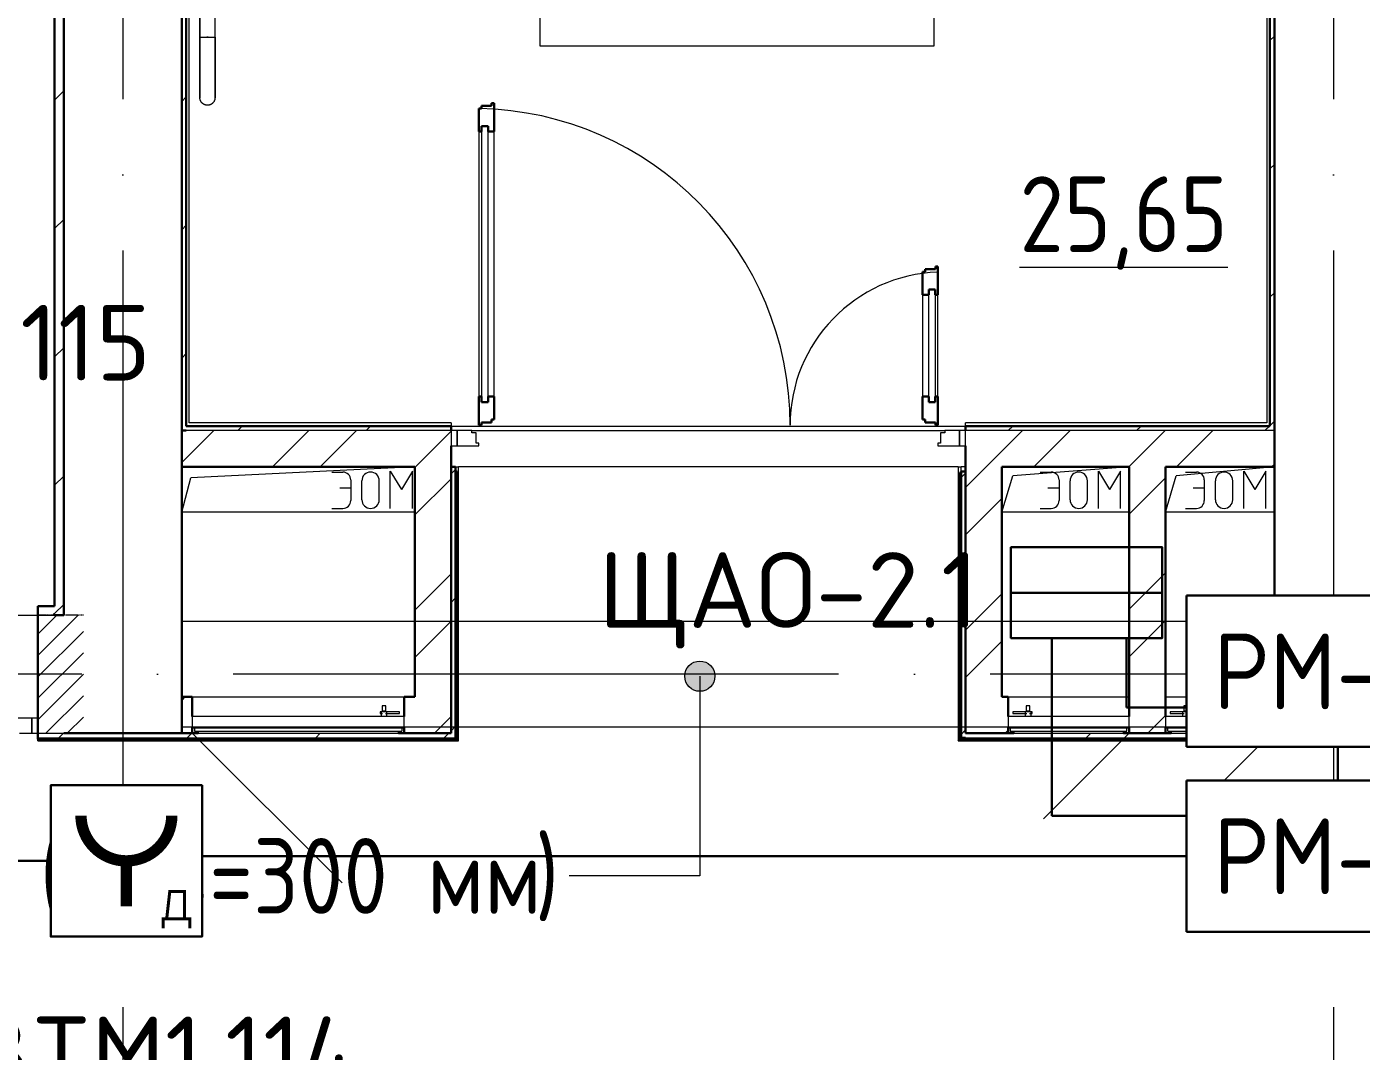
# Model space of a CAD drawing. Header units: millimetres. Extents: x -1073752 to 1436911, y -1379358 to 94781.
# Drawn here: x -1038420 to -1034011, y -1019002 to -1015616 of the extents above; entities that cross this region are included whole.
import ezdxf
from ezdxf.enums import TextEntityAlignment as Align

# ---------------------------------------------------------------- set-up
doc = ezdxf.new("R2010")
doc.units = ezdxf.units.MM
doc.set_wipeout_variables(frame=1)
for name, pattern in [('ADSK_Линия сетки', [25, 20, -2.5, 0, -2.5]), ('ADSK_Сверху', [450, 300, -150]), ('ADSK_Штриховая_ш2 п1_5', [4.5, 3, -1.5])]:
    doc.linetypes.add(name, pattern=pattern)
for name, color, linetype, lineweight in [('RC-Дымоудаление', 1, 'Continuous', 30), ('RC-Линии_связи-Адресные', 5, 'Continuous', 50), ('RC-Прочее_оборудование', 1, 'Continuous', 30), ('Аннотация', 7, 'Continuous', 18), ('АПС', 5, 'Continuous', 30), ('Двери', 252, 'Continuous', 9), ('лс', 5, 'Continuous', 30), ('Марки помещений', 7, 'Continuous', 20), ('Оборудование', 7, 'Continuous', 18), ('Ограждение', 252, 'Continuous', 9), ('Оси', 252, 'Continuous', 9), ('Перекрытие', 252, 'Continuous', 18), ('Стены внутренние', 7, 'Continuous', 18), ('Стены наружные', 7, 'Continuous', 18), ('Стены штриховка', 7, 'Continuous', 9)]:
    doc.layers.add(name, color=color, linetype=linetype, lineweight=lineweight)
doc.layers.add('RC-Позиционные_обозначения', color=7, linetype='Continuous')
doc.layers.add('Двери открывание', color=7, linetype='Continuous', lineweight=9, true_color=0xc0c0c0)
doc.layers.add('Линии', color=7, linetype='Continuous', lineweight=9, true_color=0x00a600)
doc.styles.add('GOST Common_2', font='', dxfattribs={"width": 0.9, "height": 250})
doc.styles.add('GOST Common_4', font='', dxfattribs={"height": 7})
doc.styles.add('ICOCPEUR', font='isocpeur.ttf', dxfattribs={"height": 250})
doc.styles.add('ISOCPEUR', font='isocpeur.ttf', dxfattribs={"height": 250})
doc.styles.add('RubezhCAD', font='isocpeur.ttf')
doc.styles.get("Standard").update_dxf_attribs({"font": 'arial.ttf'})
doc.styles.get('GOST Common_2').set_extended_font_data('GOST type B')
doc.styles.get('GOST Common_4').set_extended_font_data('GOST 2.304 type A')

# ---------------------------------------------------------------- blocks, each defined once
blk = doc.blocks.new('2 этаж')
at = {"layer": 'Аннотация', "lineweight": 9, "true_color": 0x636466}
h = blk.add_hatch(color=251, dxfattribs=at)
edge = h.paths.add_edge_path()
edge.add_arc((122582.8, -10046), 50, 0, 360)
at = {"layer": 'Двери', "lineweight": 18, "true_color": 0x636466}
h = blk.add_hatch(dxfattribs=at)
h.set_pattern_fill('FP_2', color=251, angle=180, style=0, pattern_type=2)
h.set_pattern_definition([(225, (119956.006, -10039.253), (35.3553, -35.3553), [])])
h.paths.add_polyline_path([(120396, -10234.3), (120546, -10234.3), (120546, -9844.3), (120396, -9844.3), (120396, -10056.3)])
h.paths.add_polyline_path([(119266, -10234.3), (119266, -9844.3), (119116, -9844.3), (119116, -10234.3)])
at = {"color": 251, "lineweight": 18, "true_color": 0x636466}
for p, q in [((120871, -9504.3), (120901.5, -9391)), ((121641, -9354.3), (120901.5, -9391)), ((121367, -9371.5), (121403.5, -9371.5)), ((121560, -9368.9), (121596.6, -9428.9)), ((121560, -9491.5), (121560, -9368.9)), ((121633.1, -9368.9), (121596.6, -9428.9)), ((121633.1, -9491.5), (121633.1, -9368.9)), ((123581, -9504.3), (123617, -9384.2)), ((124001, -9354.3), (123617, -9384.2)), ((123707, -9371.5), (123743.5, -9371.5)), ((123900, -9368.9), (123936.6, -9428.9)), ((123900, -9491.5), (123900, -9368.9)), ((123973.1, -9368.9), (123936.6, -9428.9)), ((123973.1, -9491.5), (123973.1, -9368.9)), ((124121, -9504.3), (124157, -9384.2)), ((124481, -9354.3), (124157, -9384.2)), ((124187, -9371.5), (124223.5, -9371.5)), ((124380, -9368.9), (124416.6, -9428.9)), ((124380, -9491.5), (124380, -9368.9)), ((124453.1, -9368.9), (124416.6, -9428.9)), ((124453.1, -9491.5), (124453.1, -9368.9)), ((121393.1, -9423.7), (121429.6, -9423.7)), ((121429.6, -9397.6), (121429.6, -9465.5)), ((121466.1, -9462.8), (121466.1, -9400.2)), ((121523.5, -9462.8), (121523.5, -9400.2)), ((123733.1, -9423.7), (123769.6, -9423.7)), ((123769.6, -9397.6), (123769.6, -9465.5)), ((123806.1, -9462.8), (123806.1, -9400.2)), ((123863.5, -9462.8), (123863.5, -9400.2)), ((124213.1, -9423.7), (124249.6, -9423.7)), ((124249.6, -9397.6), (124249.6, -9465.5)), ((124286.1, -9462.8), (124286.1, -9400.2)), ((124343.5, -9462.8), (124343.5, -9400.2)), ((121641, -9504.3), (120871, -9504.3)), ((121367, -9491.5), (121403.5, -9491.5)), ((124001, -9504.3), (123581, -9504.3)), ((123707, -9491.5), (123743.5, -9491.5)), ((124481, -9504.3), (124121, -9504.3)), ((124187, -9491.5), (124223.5, -9491.5))]:
    blk.add_line(p, q, dxfattribs=at)
for centre, radius, start, end in [((121403.5, -9397.6), 26.1, 0, 90), ((121494.8, -9400.2), 28.7, 0, 180), ((123743.5, -9397.6), 26.1, 0, 90), ((123834.8, -9400.2), 28.7, 0, 180), ((124223.5, -9397.6), 26.1, 0, 90), ((124314.8, -9400.2), 28.7, 0, 180), ((121403.5, -9465.5), 26.1, 270, 0), ((121494.8, -9462.8), 28.7, 180, 0), ((123743.5, -9465.5), 26.1, 270, 0), ((123834.8, -9462.8), 28.7, 180, 0), ((124223.5, -9465.5), 26.1, 270, 0), ((124314.8, -9462.8), 28.7, 180, 0)]:
    blk.add_arc(centre, radius, start, end, dxfattribs=at)
at = {"layer": 'Аннотация', "color": 251, "lineweight": 20, "true_color": 0x636466}
for p, q in [((122055.5, -7964.4), (122055.5, -7464.4)), ((123355.5, -7464.4), (123355.5, -7964.4)), ((123355.5, -7964.4), (122055.5, -7964.4))]:
    blk.add_line(p, q, dxfattribs=at)
at = {"layer": 'Аннотация', "color": 251, "lineweight": 9, "true_color": 0x636466}
for p, q in [((122582.8, -10046), (122582.8, -10706)), ((122156.7, -10706), (122150.6, -10706)), ((122582.8, -10706), (122156.7, -10706))]:
    blk.add_line(p, q, dxfattribs=at)
blk.add_circle((122582.8, -10046), 50, dxfattribs=at)
at = {"layer": 'Двери', "color": 251, "lineweight": 30, "true_color": 0x636466}
for p, q in [((121903, -8152.3), (121895, -8152.3)), ((121895, -8152.3), (121895, -8161.3)), ((121903, -8246.3), (121903, -8152.3)), ((121861, -8170.3), (121853, -8170.3)), ((121853, -8170.3), (121853, -8246.3)), ((121895, -8161.3), (121861, -8161.3)), ((121861, -8161.3), (121861, -8170.3)), ((121862, -8228.3), (121862, -8246.3)), ((121883, -8228.3), (121862, -8228.3)), ((121883, -8246.3), (121883, -8228.3)), ((121862, -8246.3), (121853, -8246.3)), ((121903, -8246.3), (121883, -8246.3)), ((123327, -8710.3), (123319, -8710.3)), ((123319, -8710.3), (123319, -8786.3)), ((123361, -8701.3), (123327, -8701.3)), ((123327, -8701.3), (123327, -8710.3)), ((123369, -8692.3), (123361, -8692.3)), ((123361, -8692.3), (123361, -8701.3)), ((123369, -8786.3), (123369, -8692.3)), ((123339, -8786.3), (123339, -8768.3)), ((123339, -8768.3), (123360, -8768.3)), ((123360, -8768.3), (123360, -8786.3)), ((123319, -8786.3), (123339, -8786.3)), ((123360, -8786.3), (123369, -8786.3)), ((121853, -9122.3), (121853, -9216.3)), ((121862, -9122.3), (121853, -9122.3)), ((121862, -9140.3), (121862, -9122.3)), ((121883, -9122.3), (121883, -9140.3)), ((121903, -9122.3), (121883, -9122.3)), ((121903, -9198.3), (121903, -9122.3)), ((123319, -9122.3), (123319, -9198.3)), ((123319, -9122.3), (123339, -9122.3)), ((123339, -9122.3), (123339, -9140.3)), ((123360, -9122.3), (123369, -9122.3)), ((123360, -9140.3), (123360, -9122.3)), ((123369, -9216.3), (123369, -9122.3)), ((121883, -9140.3), (121862, -9140.3)), ((123339, -9140.3), (123360, -9140.3)), ((121861, -9216.3), (121861, -9207.3)), ((121861, -9207.3), (121895, -9207.3)), ((121895, -9207.3), (121895, -9198.3)), ((121895, -9198.3), (121903, -9198.3)), ((123319, -9198.3), (123327, -9198.3)), ((123327, -9198.3), (123327, -9207.3)), ((123327, -9207.3), (123361, -9207.3)), ((123361, -9207.3), (123361, -9216.3)), ((121853, -9216.3), (121861, -9216.3)), ((123361, -9216.3), (123369, -9216.3))]:
    blk.add_line(p, q, dxfattribs=at)
at = {"layer": 'Двери', "color": 251, "true_color": 0x636466}
for p, q in [((121862, -8228.3), (121862, -9140.3)), ((121883, -8228.3), (121862, -8228.3)), ((121883, -9140.3), (121883, -8228.3)), ((121853, -8246.3), (121853, -9122.3)), ((121903, -9122.3), (121903, -8246.3)), ((123339, -9140.3), (123339, -8768.3)), ((123339, -8768.3), (123360, -8768.3)), ((123360, -8768.3), (123360, -9140.3)), ((123319, -8786.3), (123319, -9122.3)), ((123369, -9122.3), (123369, -8786.3)), ((121862, -9140.3), (121883, -9140.3)), ((123360, -9140.3), (123339, -9140.3)), ((121761, -9234.3), (121761, -9284.3)), ((121781, -9234.3), (121761, -9234.3)), ((121781, -9284.3), (121781, -9234.3)), ((121830, -9234.3), (121781, -9234.3)), ((121781, -9234.3), (121781, -9284.3)), ((121830, -9242.3), (121830, -9234.3)), ((121844, -9242.3), (121830, -9242.3)), ((121844, -9276.3), (121844, -9242.3)), ((123392, -9242.3), (123378, -9242.3)), ((123378, -9242.3), (123378, -9276.3)), ((123392, -9234.3), (123392, -9242.3)), ((123441, -9234.3), (123392, -9234.3)), ((123461, -9234.3), (123441, -9234.3)), ((123441, -9234.3), (123441, -9284.3)), ((123441, -9284.3), (123441, -9234.3)), ((123461, -9284.3), (123461, -9234.3)), ((121761, -9284.3), (121781, -9284.3)), ((121781, -9284.3), (121853, -9284.3)), ((121853, -9276.3), (121844, -9276.3)), ((121853, -9284.3), (121853, -9276.3)), ((123378, -9276.3), (123369, -9276.3)), ((123369, -9276.3), (123369, -9284.3)), ((123369, -9284.3), (123441, -9284.3)), ((123441, -9284.3), (123461, -9284.3)), ((120376, -10184.3), (120312, -10184.3)), ((120396, -10184.3), (120376, -10184.3)), ((120376, -10184.3), (120376, -10234.3)), ((120376, -10234.3), (120376, -10184.3)), ((120396, -10234.3), (120396, -10184.3)), ((120335, -10234.3), (120376, -10234.3)), ((120376, -10234.3), (120396, -10234.3))]:
    blk.add_line(p, q, dxfattribs=at)
at = {"layer": 'Двери', "color": 251, "linetype": 'ADSK_Штриховая_ш2 п1_5', "true_color": 0x636466}
for p, q in [((120546, -9844.3), (120396, -9844.3)), ((120396, -9844.3), (120396, -10234.3)), ((120396, -10234.3), (120546, -10234.3))]:
    blk.add_line(p, q, dxfattribs=at)
at = {"layer": 'Двери открывание', "color": 251, "true_color": 0x636466}
for centre, radius, start, end in [((121835, -9216.3), 1046, 0, 89.014), ((123387, -9216.3), 506, 92.0386, 180)]:
    blk.add_arc(centre, radius, start, end, dxfattribs=at)
at = {"layer": 'Линии', "color": 251, "linetype": 'ADSK_Сверху', "ltscale": 100, "true_color": 0x636466}
for p, q in [((120871, -9864.3), (124481, -9864.3)), ((124481, -10214.3), (120871, -10214.3))]:
    blk.add_line(p, q, dxfattribs=at)
at = {"layer": 'Оборудование', "color": 251, "true_color": 0x636466}
for p, q in [((120906, -10179.3), (120906, -10215.6)), ((121606, -10179.3), (120906, -10179.3)), ((121534.7, -10163.9), (121526.4, -10163.9)), ((121526.4, -10163.9), (121526.4, -10168.9)), ((121526.4, -10168.9), (121534.7, -10168.9)), ((121529.9, -10163.3), (121529.9, -10179.3)), ((121549.2, -10163.3), (121529.9, -10163.3)), ((121533.4, -10161.4), (121531.4, -10163.3)), ((121533.4, -10143.9), (121533.4, -10161.4)), ((121545.6, -10143.9), (121533.4, -10143.9)), ((121545.6, -10161.4), (121533.4, -10161.4)), ((121590.2, -10163.9), (121544.3, -10163.9)), ((121544.3, -10168.9), (121590.2, -10168.9)), ((121545.6, -10161.4), (121545.6, -10143.9)), ((121547.6, -10163.3), (121545.6, -10161.4)), ((121549.2, -10179.3), (121549.2, -10163.3)), ((121590.2, -10168.9), (121590.2, -10163.9)), ((121606, -10215.6), (121606, -10179.3)), ((123601, -10179.3), (123601, -10215.6)), ((124001, -10179.3), (123601, -10179.3)), ((123616.9, -10163.9), (123616.9, -10168.9)), ((123662.7, -10163.9), (123616.9, -10163.9)), ((123616.9, -10168.9), (123662.7, -10168.9)), ((123657.9, -10163.3), (123657.9, -10179.3)), ((123677.2, -10163.3), (123657.9, -10163.3)), ((123661.4, -10161.4), (123659.4, -10163.3)), ((123661.4, -10143.9), (123661.4, -10161.4)), ((123673.6, -10143.9), (123661.4, -10143.9)), ((123673.6, -10161.4), (123661.4, -10161.4)), ((123680.6, -10163.9), (123672.3, -10163.9)), ((123672.3, -10168.9), (123680.6, -10168.9)), ((123673.6, -10161.4), (123673.6, -10143.9)), ((123675.6, -10163.3), (123673.6, -10161.4)), ((123677.2, -10179.3), (123677.2, -10163.3)), ((123680.6, -10168.9), (123680.6, -10163.9)), ((124001, -10215.6), (124001, -10179.3)), ((124121, -10179.3), (124121, -10215.6)), ((124471, -10179.3), (124121, -10179.3)), ((124136.9, -10163.9), (124136.9, -10168.9)), ((124182.7, -10163.9), (124136.9, -10163.9)), ((124136.9, -10168.9), (124182.7, -10168.9)), ((124177.9, -10163.3), (124177.9, -10179.3)), ((124197.2, -10163.3), (124177.9, -10163.3)), ((124181.4, -10161.4), (124179.4, -10163.3)), ((124181.4, -10143.9), (124181.4, -10161.4)), ((124193.6, -10143.9), (124181.4, -10143.9)), ((124193.6, -10161.4), (124181.4, -10161.4)), ((124200.6, -10163.9), (124192.3, -10163.9)), ((124192.3, -10168.9), (124200.6, -10168.9)), ((124193.6, -10161.4), (124193.6, -10143.9)), ((124195.6, -10163.3), (124193.6, -10161.4)), ((124197.2, -10179.3), (124197.2, -10163.3)), ((124200.6, -10168.9), (124200.6, -10163.9)), ((124471, -10215.6), (124471, -10179.3)), ((120906.9, -10216.6), (121605.1, -10216.6)), ((120913, -10216.6), (120913, -10226.3)), ((120914, -10227.3), (121598.1, -10227.3)), ((120925, -10228.8), (120925, -10234.3)), ((121587, -10234.3), (121587, -10228.8)), ((121599, -10226.3), (121599, -10216.6)), ((123601.9, -10216.6), (124000.1, -10216.6)), ((123608, -10216.6), (123608, -10226.3)), ((123609, -10227.3), (123993.1, -10227.3)), ((123620, -10228.8), (123620, -10234.3)), ((123982, -10234.3), (123982, -10228.8)), ((123994, -10226.3), (123994, -10216.6)), ((124121.9, -10216.6), (124470.1, -10216.6)), ((124128, -10216.6), (124128, -10226.3)), ((124129, -10227.3), (124463.1, -10227.3)), ((124140, -10228.8), (124140, -10234.3)), ((124443, -10226.3), (124443, -10227.5)), ((124443, -10227.5), (124443, -10226.3)), ((124452, -10234.3), (124452, -10228.8)), ((124464, -10226.3), (124464, -10216.6)), ((120906, -10234.3), (121401, -10729.2)), ((120925, -10234.3), (121587, -10234.3)), ((123620, -10234.3), (123982, -10234.3)), ((124001, -10234.3), (123718.2, -10517.1)), ((124140, -10234.3), (124452, -10234.3)), ((124471, -10234.3), (124223.5, -10481.7))]:
    blk.add_line(p, q, dxfattribs=at)
for points, knots in [([(120906, -10215.6), (120906, -10215.7), (120906, -10215.9), (120906.1, -10216.1), (120906.3, -10216.3), (120906.4, -10216.4), (120906.6, -10216.5), (120906.7, -10216.5), (120906.8, -10216.6), (120906.9, -10216.6)], [-1, -1, -1, -1, -0.833333, -0.666667, -0.5, -0.333333, -0.25, -0.166667, 0, 0, 0, 0]), ([(120913, -10226.3), (120913, -10226.4), (120913, -10226.5), (120913.1, -10226.8), (120913.2, -10226.9), (120913.4, -10227), (120913.5, -10227.1), (120913.6, -10227.2), (120913.8, -10227.2), (120913.9, -10227.3), (120914, -10227.3)], [-1, -1, -1, -1, -0.833333, -0.666667, -0.541667, -0.416667, -0.333333, -0.25, -0.166667, 0, 0, 0, 0]), ([(120923.5, -10227.3), (120923.6, -10227.3), (120923.8, -10227.3), (120924.1, -10227.4), (120924.2, -10227.5), (120924.4, -10227.6), (120924.6, -10227.7), (120924.7, -10227.9), (120924.8, -10228), (120924.9, -10228.2), (120925, -10228.5), (120925, -10228.7), (120925, -10228.8)], [-1, -1, -1, -1, -0.833333, -0.75, -0.666667, -0.583333, -0.5, -0.416667, -0.333333, -0.25, -0.166667, 0, 0, 0, 0]), ([(121587, -10228.8), (121587, -10228.7), (121587, -10228.5), (121587.1, -10228.2), (121587.2, -10228), (121587.3, -10227.9), (121587.5, -10227.7), (121587.6, -10227.6), (121587.8, -10227.5), (121588, -10227.4), (121588.2, -10227.3), (121588.4, -10227.3), (121588.5, -10227.3)], [0, 0, 0, 0, 0.166667, 0.25, 0.333333, 0.416667, 0.5, 0.583333, 0.666667, 0.75, 0.833333, 1, 1, 1, 1]), ([(121598.1, -10227.3), (121598.1, -10227.3), (121598.3, -10227.2), (121598.4, -10227.2), (121598.5, -10227.1), (121598.7, -10227), (121598.8, -10226.9), (121598.9, -10226.8), (121599, -10226.5), (121599, -10226.4), (121599, -10226.3)], [0, 0, 0, 0, 0.166667, 0.25, 0.333333, 0.416667, 0.541667, 0.666667, 0.833333, 1, 1, 1, 1]), ([(121605.1, -10216.6), (121605.2, -10216.6), (121605.3, -10216.5), (121605.4, -10216.5), (121605.6, -10216.4), (121605.7, -10216.3), (121605.9, -10216.1), (121606, -10215.9), (121606, -10215.7), (121606, -10215.6)], [0, 0, 0, 0, 0.166667, 0.25, 0.333333, 0.5, 0.666667, 0.833333, 1, 1, 1, 1]), ([(123601, -10215.6), (123601, -10215.7), (123601, -10215.9), (123601.1, -10216.1), (123601.2, -10216.2), (123601.4, -10216.4), (123601.5, -10216.5), (123601.7, -10216.5), (123601.8, -10216.6), (123601.9, -10216.6)], [0, 0, 0, 0, 0.166667, 0.333333, 0.458333, 0.583333, 0.708333, 0.833333, 1, 1, 1, 1]), ([(123608, -10226.3), (123608, -10226.4), (123608, -10226.5), (123608.1, -10226.8), (123608.2, -10226.9), (123608.4, -10227), (123608.5, -10227.1), (123608.6, -10227.2), (123608.8, -10227.2), (123608.9, -10227.3), (123609, -10227.3)], [0, 0, 0, 0, 0.166667, 0.333333, 0.458333, 0.583333, 0.666667, 0.75, 0.833333, 1, 1, 1, 1]), ([(123618.5, -10227.3), (123618.6, -10227.3), (123618.8, -10227.3), (123619.1, -10227.4), (123619.2, -10227.5), (123619.4, -10227.6), (123619.6, -10227.7), (123619.7, -10227.9), (123619.8, -10228), (123619.9, -10228.2), (123620, -10228.5), (123620, -10228.7), (123620, -10228.8)], [0, 0, 0, 0, 0.166667, 0.25, 0.333333, 0.416667, 0.5, 0.583333, 0.666667, 0.75, 0.833333, 1, 1, 1, 1]), ([(123982, -10228.8), (123982, -10228.7), (123982, -10228.5), (123982.1, -10228.2), (123982.2, -10228), (123982.3, -10227.9), (123982.5, -10227.7), (123982.6, -10227.6), (123982.8, -10227.5), (123983, -10227.4), (123983.2, -10227.3), (123983.4, -10227.3), (123983.5, -10227.3)], [-1, -1, -1, -1, -0.833333, -0.75, -0.666667, -0.583333, -0.5, -0.416667, -0.333333, -0.25, -0.166667, 0, 0, 0, 0]), ([(123993.1, -10227.3), (123993.1, -10227.3), (123993.3, -10227.2), (123993.4, -10227.2), (123993.5, -10227.1), (123993.7, -10227), (123993.8, -10226.9), (123993.9, -10226.8), (123994, -10226.5), (123994, -10226.4), (123994, -10226.3)], [-1, -1, -1, -1, -0.833333, -0.75, -0.666667, -0.583333, -0.458333, -0.333333, -0.166667, 0, 0, 0, 0]), ([(124000.1, -10216.6), (124000.2, -10216.6), (124000.3, -10216.5), (124000.5, -10216.5), (124000.6, -10216.4), (124000.8, -10216.2), (124000.9, -10216.1), (124001, -10215.9), (124001, -10215.7), (124001, -10215.6)], [-1, -1, -1, -1, -0.833333, -0.75, -0.583333, -0.458333, -0.333333, -0.166667, 0, 0, 0, 0]), ([(124121, -10215.6), (124121, -10215.7), (124121, -10215.9), (124121.1, -10216.1), (124121.2, -10216.2), (124121.4, -10216.4), (124121.5, -10216.5), (124121.7, -10216.5), (124121.8, -10216.6), (124121.9, -10216.6)], [0, 0, 0, 0, 0.166667, 0.333333, 0.458333, 0.583333, 0.708333, 0.833333, 1, 1, 1, 1]), ([(124128, -10226.3), (124128, -10226.4), (124128, -10226.5), (124128.1, -10226.8), (124128.2, -10226.9), (124128.4, -10227), (124128.5, -10227.1), (124128.6, -10227.2), (124128.8, -10227.2), (124128.9, -10227.3), (124129, -10227.3)], [0, 0, 0, 0, 0.166667, 0.333333, 0.458333, 0.583333, 0.666667, 0.75, 0.833333, 1, 1, 1, 1]), ([(124138.5, -10227.3), (124138.6, -10227.3), (124138.8, -10227.3), (124139.1, -10227.4), (124139.2, -10227.5), (124139.4, -10227.6), (124139.6, -10227.7), (124139.7, -10227.9), (124139.8, -10228), (124139.9, -10228.2), (124140, -10228.5), (124140, -10228.7), (124140, -10228.8)], [0, 0, 0, 0, 0.166667, 0.25, 0.333333, 0.416667, 0.5, 0.583333, 0.666667, 0.75, 0.833333, 1, 1, 1, 1]), ([(124452, -10228.8), (124452, -10228.7), (124452, -10228.5), (124452.1, -10228.2), (124452.2, -10228), (124452.3, -10227.9), (124452.5, -10227.7), (124452.6, -10227.6), (124452.8, -10227.5), (124453, -10227.4), (124453.2, -10227.3), (124453.4, -10227.3), (124453.5, -10227.3)], [-1, -1, -1, -1, -0.833333, -0.75, -0.666667, -0.583333, -0.5, -0.416667, -0.333333, -0.25, -0.166667, 0, 0, 0, 0]), ([(124463.1, -10227.3), (124463.1, -10227.3), (124463.3, -10227.2), (124463.4, -10227.2), (124463.5, -10227.1), (124463.7, -10227), (124463.8, -10226.9), (124463.9, -10226.8), (124464, -10226.5), (124464, -10226.4), (124464, -10226.3)], [-1, -1, -1, -1, -0.833333, -0.75, -0.666667, -0.583333, -0.458333, -0.333333, -0.166667, 0, 0, 0, 0]), ([(124470.1, -10216.6), (124470.2, -10216.6), (124470.3, -10216.5), (124470.5, -10216.5), (124470.6, -10216.4), (124470.8, -10216.2), (124470.9, -10216.1), (124471, -10215.9), (124471, -10215.7), (124471, -10215.6)], [-1, -1, -1, -1, -0.833333, -0.75, -0.583333, -0.458333, -0.333333, -0.166667, 0, 0, 0, 0])]:
    blk.add_open_spline(points, degree=3, knots=knots, dxfattribs=at)
at = {"layer": 'Ограждение', "color": 251, "true_color": 0x636466}
for p, q in [((124456, -7334.3), (124456, -9209.3)), ((120896, -9209.3), (120896, -7634.3)), ((120931, -7633.6), (120931, -7934.3)), ((120931, -7934.3), (120931, -7634.3)), ((120981, -7934.3), (120981, -7633.6)), ((120981, -7934.3), (120981, -7634.3)), ((120931, -7934.3), (120956, -7934.3)), ((120953.7, -7934.3), (120958.3, -7934.3)), ((120956, -7934.3), (120953.7, -7934.3)), ((120958.3, -7934.3), (120956, -7934.3)), ((120956, -7934.3), (120981, -7934.3)), ((121761, -9209.3), (120896, -9209.3)), ((121761, -9209.3), (121761, -9219.3)), ((123461, -9219.3), (123461, -9209.3)), ((124456, -9209.3), (123461, -9209.3)), ((121776, -9354.3), (121786, -9354.3)), ((121786, -10259.3), (121786, -9354.3)), ((123436, -9354.3), (123446, -9354.3)), ((123436, -9354.3), (123436, -10259.3)), ((123446, -9369.3), (123446, -9354.3)), ((120396, -10259.3), (120396, -10254.3)), ((120396, -10259.3), (121786, -10259.3)), ((121786, -10259.3), (121781, -10254.3)), ((123436, -10259.3), (123441, -10254.3)), ((123436, -10259.3), (126071, -10259.3))]:
    blk.add_line(p, q, dxfattribs=at)
at = {"layer": 'Ограждение', "color": 251, "true_color": 0x636466, "flags": 128}
for points in [[(120931, -7934.3), (120931, -7942.3), (120931, -7950.2), (120931, -7958.2), (120931, -7966.1), (120931, -7974), (120931, -7981.8), (120931, -7989.5), (120931, -7997.2), (120931, -8004.7), (120931, -8012.1), (120931, -8019.4), (120931, -8026.6), (120931, -8033.6), (120931, -8040.5), (120931, -8047.2), (120931, -8053.7), (120931, -8060), (120931, -8066.1), (120931, -8072), (120931, -8077.7), (120931, -8083.2), (120931, -8088.4), (120931, -8093.4), (120931, -8098.1), (120931, -8102.5), (120931, -8106.7), (120931, -8110.6), (120931, -8114.3), (120931, -8117.6), (120931, -8120.7), (120931, -8123.4), (120931, -8125.9), (120931, -8128), (120931, -8129.8), (120931, -8131.3), (120931, -8132.5), (120931, -8133.4), (120931, -8134), (120931, -8134.2), (120931, -8134.3)], [(120931, -8134.3), (120931, -8134.1), (120931, -8133.6), (120931, -8132.8), (120931, -8131.7), (120931, -8130.3), (120931, -8128.5), (120931, -8126.5), (120931, -8124.1), (120931, -8121.4), (120931, -8118.5), (120931, -8115.2), (120931, -8111.7), (120931, -8107.8), (120931, -8103.7), (120931, -8099.3), (120931, -8094.7), (120931, -8089.8), (120931, -8084.6), (120931, -8079.2), (120931, -8073.6), (120931, -8067.7), (120931, -8061.7), (120931, -8055.4), (120931, -8049), (120931, -8042.3), (120931, -8035.5), (120931, -8028.5), (120931, -8021.4), (120931, -8014.1), (120931, -8006.7), (120931, -7999.2), (120931, -7991.6), (120931, -7983.9), (120931, -7976.1), (120931, -7968.2), (120931, -7960.3), (120931, -7952.4), (120931, -7944.4), (120931, -7936.4), (120931, -7934.3)], [(120981, -7934.3), (120981, -7942.3), (120981, -7950.2), (120981, -7958.2), (120981, -7966.1), (120981, -7974), (120981, -7981.8), (120981, -7989.5), (120981, -7997.2), (120981, -8004.7), (120981, -8012.1), (120981, -8019.4), (120981, -8026.6), (120981, -8033.6), (120981, -8040.5), (120981, -8047.2), (120981, -8053.7), (120981, -8060), (120981, -8066.1), (120981, -8072), (120981, -8077.7), (120981, -8083.2), (120981, -8088.4), (120981, -8093.4), (120981, -8098.1), (120981, -8102.5), (120981, -8106.7), (120981, -8110.6), (120981, -8114.3), (120981, -8117.6), (120981, -8120.7), (120981, -8123.4), (120981, -8125.9), (120981, -8128), (120981, -8129.8), (120981, -8131.3), (120981, -8132.5), (120981, -8133.4), (120981, -8134), (120981, -8134.2), (120981, -8134.3)], [(120981, -8134.3), (120981, -8134.1), (120981, -8133.6), (120981, -8132.8), (120981, -8131.7), (120981, -8130.3), (120981, -8128.5), (120981, -8126.5), (120981, -8124.1), (120981, -8121.4), (120981, -8118.5), (120981, -8115.2), (120981, -8111.7), (120981, -8107.8), (120981, -8103.7), (120981, -8099.3), (120981, -8094.7), (120981, -8089.8), (120981, -8084.6), (120981, -8079.2), (120981, -8073.6), (120981, -8067.7), (120981, -8061.7), (120981, -8055.4), (120981, -8049), (120981, -8042.3), (120981, -8035.5), (120981, -8028.5), (120981, -8021.4), (120981, -8014.1), (120981, -8006.7), (120981, -7999.2), (120981, -7991.6), (120981, -7983.9), (120981, -7976.1), (120981, -7968.2), (120981, -7960.3), (120981, -7952.4), (120981, -7944.4), (120981, -7936.4), (120981, -7934.3)], [(120956, -8159.3), (120955, -8159.2), (120954, -8159.2), (120953, -8159.1), (120952, -8158.9), (120951, -8158.8), (120950.1, -8158.5), (120949.1, -8158.3), (120948.1, -8158), (120947.2, -8157.7), (120946.3, -8157.3), (120945.4, -8156.9), (120944.5, -8156.4), (120943.6, -8155.9), (120942.7, -8155.4), (120941.9, -8154.9), (120941.1, -8154.3), (120940.3, -8153.7), (120939.5, -8153), (120938.8, -8152.4), (120938.1, -8151.7), (120937.4, -8150.9), (120936.7, -8150.2), (120936.1, -8149.4), (120935.5, -8148.6), (120935, -8147.8), (120934.4, -8146.9), (120934, -8146), (120933.5, -8145.1), (120933.1, -8144.2), (120932.7, -8143.3), (120932.4, -8142.4), (120932.1, -8141.4), (120931.8, -8140.5), (120931.6, -8139.5), (120931.4, -8138.5), (120931.2, -8137.5), (120931.1, -8136.5), (120931, -8135.5), (120931, -8134.5), (120931, -8134.3)], [(120981, -8134.3), (120981, -8135.3), (120980.9, -8136.3), (120980.8, -8137.2), (120980.7, -8138.2), (120980.5, -8139.2), (120980.3, -8140.2), (120980, -8141.2), (120979.7, -8142.1), (120979.4, -8143.1), (120979, -8144), (120978.6, -8144.9), (120978.2, -8145.8), (120977.7, -8146.7), (120977.2, -8147.5), (120976.6, -8148.4), (120976.1, -8149.2), (120975.4, -8150), (120974.8, -8150.7), (120974.1, -8151.5), (120973.4, -8152.2), (120972.7, -8152.9), (120971.9, -8153.5), (120971.2, -8154.1), (120970.3, -8154.7), (120969.5, -8155.3), (120968.7, -8155.8), (120967.8, -8156.3), (120966.9, -8156.8), (120966, -8157.2), (120965.1, -8157.6), (120964.1, -8157.9), (120963.2, -8158.2), (120962.2, -8158.5), (120961.2, -8158.7), (120960.3, -8158.9), (120959.3, -8159), (120958.3, -8159.2), (120957.3, -8159.2), (120956.3, -8159.3), (120956, -8159.3)]]:
    blk.add_lwpolyline(points, dxfattribs=at)
at = {"layer": 'Оси', "color": 251, "linetype": 'ADSK_Линия сетки', "ltscale": 100, "true_color": 0x636466}
for p, q in [((120676, -1139.3), (120676, -32265.4)), ((124676, -1139.3), (124676, -30995.4)), ((170543.3, -10039.3), (93565.9, -10039.3))]:
    blk.add_line(p, q, dxfattribs=at)
at = {"layer": 'Перекрытие', "color": 251, "ltscale": 100, "true_color": 0x636466}
for p, q in [((121641, -9504.3), (120871, -9504.3)), ((124001, -9504.3), (123581, -9504.3)), ((124481, -9504.3), (124121, -9504.3))]:
    blk.add_line(p, q, dxfattribs=at)
at = {"layer": 'Стены внутренние', "color": 251, "lineweight": 30, "true_color": 0x636466}
for p, q in [((120871, -10234.3), (120871, -9354.3)), ((124481, -9354.3), (124481, -10234.3)), ((120396, -9844.3), (120396, -10234.3)), ((120481, -9844.3), (120451, -9844.3)), ((124481, -10234.3), (124871, -10234.3))]:
    blk.add_line(p, q, dxfattribs=at)
at = {"layer": 'Стены внутренние', "color": 251, "true_color": 0x636466}
for p, q in [((118731.2, -9844.3), (120451, -9844.3)), ((120396, -10234.3), (120481, -10234.3))]:
    blk.add_line(p, q, dxfattribs=at)
at = {"layer": 'Стены наружные', "color": 251, "lineweight": 30, "true_color": 0x636466}
for p, q in [((120871, -9354.3), (120871, -2039.3)), ((120886, -9219.3), (120886, -2054.3)), ((124466, -9219.3), (124466, -2054.3)), ((124481, -9354.3), (124481, -2039.3)), ((120451, -3869.3), (120451, -9814.3)), ((120481, -9844.3), (120481, -3839.3)), ((120886, -9234.3), (120871, -9234.3)), ((121761, -9219.3), (120886, -9219.3)), ((121761, -9234.3), (121761, -9219.3)), ((124466, -9219.3), (123461, -9219.3)), ((123461, -9219.3), (123461, -9234.3)), ((121761, -9284.3), (121761, -10234.3)), ((123461, -10234.3), (123461, -9284.3)), ((120871, -9354.3), (121641, -9354.3)), ((121641, -9354.3), (121641, -10114.3)), ((121776, -9354.3), (121761, -9354.3)), ((121776, -9354.3), (121776, -10249.3)), ((121781, -9369.3), (121776, -9369.3)), ((121781, -10254.3), (121781, -9369.3)), ((123441, -9374.3), (123441, -10254.3)), ((123446, -9374.3), (123441, -9374.3)), ((123461, -9369.3), (123446, -9369.3)), ((123446, -10249.3), (123446, -9369.3)), ((123581, -9354.3), (124001, -9354.3)), ((123581, -10114.3), (123581, -9354.3)), ((124001, -9354.3), (124001, -10179.3)), ((124121, -9354.3), (124481, -9354.3)), ((124121, -10179.3), (124121, -9354.3)), ((120451, -9814.3), (120396, -9814.3)), ((120396, -9814.3), (120396, -9844.3)), ((120906, -10114.3), (120871, -10114.3)), ((120906, -10179.3), (120906, -10114.3)), ((121641, -10114.3), (121606, -10114.3)), ((121606, -10114.3), (121606, -10179.3)), ((123601, -10114.3), (123581, -10114.3)), ((123601, -10179.3), (123601, -10114.3)), ((124481, -10114.3), (124471, -10114.3)), ((124471, -10114.3), (124471, -10179.3)), ((120906, -10234.3), (120906, -10215.9)), ((121606, -10215.9), (121606, -10234.3)), ((123601, -10234.3), (123601, -10215.9)), ((124001, -10215.9), (124001, -10234.3)), ((124121, -10234.3), (124121, -10215.9)), ((124471, -10215.9), (124471, -10234.3)), ((120396, -10234.3), (120396, -10254.3)), ((120396, -10254.3), (121781, -10254.3)), ((120925, -10234.3), (120481, -10234.3)), ((121761, -10234.3), (121587, -10234.3)), ((123441, -10254.3), (126081, -10254.3)), ((123446, -10249.3), (123461, -10249.3)), ((123620, -10234.3), (123461, -10234.3)), ((124140, -10234.3), (123982, -10234.3)), ((124001, -10234.3), (124121, -10234.3)), ((124871, -10234.3), (124452, -10234.3)), ((124471, -10234.3), (124481, -10234.3))]:
    blk.add_line(p, q, dxfattribs=at)
at = {"layer": 'Стены наружные', "color": 251, "linetype": 'Continuous', "lineweight": 9, "true_color": 0x636466}
for p, q in [((124466, -7945.5), (124481, -7930.5)), ((120451, -8142.1), (120481, -8112.1)), ((120871, -8146.4), (120886, -8131.4)), ((124466, -8369.8), (124481, -8354.8)), ((120451, -8566.4), (120481, -8536.4)), ((120871, -8570.7), (120886, -8555.7)), ((124466, -8794), (124481, -8779)), ((120451, -8990.7), (120481, -8960.7)), ((120871, -8994.9), (120886, -8979.9)), ((124466, -9218.3), (124481, -9203.3)), ((120871, -9340.3), (120977.1, -9234.3)), ((121055.9, -9234.3), (121070.9, -9219.3)), ((121171.4, -9354.3), (121291.4, -9234.3)), ((121328.6, -9354.3), (121448.6, -9234.3)), ((121480.2, -9234.3), (121495.2, -9219.3)), ((121642.9, -9354.3), (121761, -9236.1)), ((123528.7, -9354.3), (123648.7, -9234.3)), ((123601.5, -9234.3), (123616.5, -9219.3)), ((123685.9, -9354.3), (123805.9, -9234.3)), ((124000.2, -9354.3), (124120.2, -9234.3)), ((124025.8, -9234.3), (124040.8, -9219.3)), ((124157.3, -9354.3), (124277.3, -9234.3)), ((124450, -9234.3), (124465, -9219.3)), ((124471.6, -9354.3), (124481, -9344.9)), ((120451, -9414.9), (120481, -9384.9)), ((121641, -9356.1), (121642.9, -9354.3)), ((121761, -9377.7), (121776, -9362.7)), ((123441, -9394.8), (123446, -9389.8)), ((123446, -9389.8), (123461, -9374.8)), ((123461, -9422), (123528.7, -9354.3)), ((124001, -9510.6), (124121, -9390.6)), ((121641, -9513.3), (121761, -9393.3)), ((121776, -9433.4), (121781, -9428.4)), ((123441, -9465.5), (123446, -9460.5)), ((123461, -9579.1), (123581, -9459.1)), ((121776, -9504.1), (121781, -9499.1)), ((123441, -9536.2), (123446, -9531.2)), ((121776, -9574.8), (121781, -9569.8)), ((123441, -9606.9), (123446, -9601.9)), ((121776, -9645.5), (121781, -9640.5)), ((123441, -9677.6), (123446, -9672.6)), ((121641, -9827.6), (121761, -9707.6)), ((121776, -9716.3), (121781, -9711.3)), ((123441, -9748.3), (123446, -9743.3)), ((124001, -9824.9), (124121, -9704.9)), ((121761, -9802), (121776, -9787)), ((121776, -9787), (121781, -9782)), ((123461, -9893.4), (123581, -9773.4)), ((120451, -9839.2), (120481, -9809.2)), ((123441, -9819), (123446, -9814)), ((123446, -9814), (123461, -9799)), ((120445.9, -9844.3), (120451, -9839.2)), ((121641, -9984.7), (121761, -9864.7)), ((121776, -9857.7), (121781, -9852.7)), ((124001, -9982), (124121, -9862)), ((123441, -9889.7), (123446, -9884.7)), ((121776, -9928.4), (121781, -9923.4)), ((123441, -9960.4), (123446, -9955.4)), ((123461, -10050.6), (123581, -9930.6)), ((121776, -9999.1), (121781, -9994.1)), ((123441, -10031.2), (123446, -10026.2)), ((121776, -10069.8), (121781, -10064.8)), ((123441, -10101.9), (123446, -10096.9)), ((120871, -10126.1), (120882.9, -10114.3)), ((121776, -10140.5), (121781, -10135.5)), ((121705.8, -10234.3), (121761, -10179)), ((123441, -10172.6), (123446, -10167.6)), ((124063.1, -10234.3), (124121, -10176.4)), ((121761, -10226.2), (121776, -10211.2)), ((121776, -10211.2), (121781, -10206.2)), ((123446, -10238.3), (123461, -10223.3)), ((123591.6, -10234.3), (123601, -10224.9)), ((120460.2, -10254.3), (120465.2, -10249.3)), ((120465.2, -10249.3), (120480.2, -10234.3)), ((120530.9, -10254.3), (120535.9, -10249.3)), ((120601.6, -10254.3), (120606.6, -10249.3)), ((120672.3, -10254.3), (120677.3, -10249.3)), ((120743, -10254.3), (120748, -10249.3)), ((120813.7, -10254.3), (120818.7, -10249.3)), ((120884.5, -10254.3), (120889.5, -10249.3)), ((120889.5, -10249.3), (120904.5, -10234.3)), ((120955.2, -10254.3), (120960.2, -10249.3)), ((121025.9, -10254.3), (121030.9, -10249.3)), ((121096.6, -10254.3), (121101.6, -10249.3)), ((121167.3, -10254.3), (121172.3, -10249.3)), ((121238, -10254.3), (121243, -10249.3)), ((121308.7, -10254.3), (121313.7, -10249.3)), ((121313.7, -10249.3), (121328.7, -10234.3)), ((121379.4, -10254.3), (121384.4, -10249.3)), ((121450.1, -10254.3), (121455.1, -10249.3)), ((121520.9, -10254.3), (121525.9, -10249.3)), ((121591.6, -10254.3), (121596.6, -10249.3)), ((121662.3, -10254.3), (121667.3, -10249.3)), ((121733, -10254.3), (121738, -10249.3)), ((121738, -10249.3), (121753, -10234.3)), ((123441, -10243.3), (123446, -10238.3)), ((123500.8, -10254.3), (123505.8, -10249.3)), ((123571.5, -10254.3), (123576.5, -10249.3)), ((123642.2, -10254.3), (123647.2, -10249.3)), ((123712.9, -10254.3), (123717.9, -10249.3)), ((123783.6, -10254.3), (123788.6, -10249.3)), ((123854.3, -10254.3), (123859.3, -10249.3)), ((123859.3, -10249.3), (123874.3, -10234.3)), ((123925, -10254.3), (123930, -10249.3)), ((123995.7, -10254.3), (124000.7, -10249.3)), ((124066.4, -10254.3), (124071.4, -10249.3)), ((124137.2, -10254.3), (124142.2, -10249.3)), ((124207.9, -10254.3), (124212.9, -10249.3)), ((124278.6, -10254.3), (124283.6, -10249.3)), ((124283.6, -10249.3), (124298.6, -10234.3)), ((124349.3, -10254.3), (124354.3, -10249.3)), ((124420, -10254.3), (124425, -10249.3)), ((124490.7, -10254.3), (124495.7, -10249.3)), ((124561.4, -10254.3), (124566.4, -10249.3)), ((124632.1, -10254.3), (124637.1, -10249.3)), ((124702.8, -10254.3), (124707.8, -10249.3)), ((124707.8, -10249.3), (124722.8, -10234.3))]:
    blk.add_line(p, q, dxfattribs=at)
at = {"layer": 'Стены наружные', "color": 251, "true_color": 0x636466}
for p, q in [((121761, -9219.3), (123461, -9219.3)), ((121830, -9234.3), (123392, -9234.3)), ((123436, -9354.3), (121786, -9354.3)), ((123461, -9354.3), (123446, -9354.3)), ((120906, -10114.3), (121606, -10114.3)), ((123601, -10114.3), (124001, -10114.3)), ((124121, -10114.3), (124471, -10114.3))]:
    blk.add_line(p, q, dxfattribs=at)
at = {"layer": 'Стены штриховка', "color": 251, "true_color": 0x636466}
for p, q in [((121761, -9234.3), (120886, -9234.3)), ((124481, -9234.3), (123461, -9234.3)), ((120396, -10249.3), (121776, -10249.3)), ((123461, -10249.3), (126081, -10249.3))]:
    blk.add_line(p, q, dxfattribs=at)
at = {"layer": 'Аннотация', "color": 251, "true_color": 0x636466, "width": 0.9}
for s, height, style, p in [('. +7.170 (h', 250, 'GOST Common_2', (119300.4, -10831)), ('=300', 250, 'GOST Common_2', (120961.3, -10831)), (')', 250, 'GOST Common_2', (122038.8, -10831)), ('мм', 250, 'GOST Common_2', (121681.6, -10831)), ('риг', 138.75, 'GOST Common_4', (120602.2, -10781.7)), ('.', 138.8, 'GOST Common_4', (120923.7, -10781.7))]:
    blk.add_text(s, height=height, dxfattribs=dict(at, style=style)).set_placement(p)
at = {"layer": 'Марки помещений', "color": 251, "true_color": 0x636466, "style": 'GOST Common_2', "width": 0.9}
blk.add_text('%%U25,65', height=250, dxfattribs=at).set_placement((123639.1, -8644.4))
blk = doc.blocks.new('RC-UGO-UDPD-01')
at = {"layer": 'RC-Дымоудаление', "ltscale": 30}
blk.add_lwpolyline([(2.5, 2.5), (2.5, -2.5), (-2.5, -2.5), (-2.5, 2.5)], close=True, dxfattribs=at)
at = {"layer": 'RC-Дымоудаление'}
blk.add_attdef('PSTN', text='', height=2.5, dxfattribs=at).set_placement((1.287, 2.233), align=Align.BOTTOM_LEFT)
blk.add_wipeout([(2.5, 2.5), (2.5, -2.5), (-2.5, -2.5), (-2.5, 2.5)]).dxf.layer = 'RC-Дымоудаление'
for p, q in [((-2.5, 2.5), (-2.5, -2.5)), ((2.5, 2.5), (-2.5, 2.5)), ((2.5, -2.5), (2.5, 2.5)), ((-2.5, -2.5), (2.5, -2.5))]:
    blk.add_line(p, q, dxfattribs=at)
at = {"layer": 'RC-Дымоудаление', "ltscale": 30, "const_width": 0.375}
blk.add_lwpolyline([(-1.5, 1.5, 1), (1.5, 1.5, 1)], format="xyb", dxfattribs=at)
blk.add_lwpolyline([(0, 0), (0, -1.5)], dxfattribs=at)
at = {"layer": 'RC-Дымоудаление', "const_width": 0.1}
for points in [[(1.92, -1.912), (1.92, -1.006), (1.434, -1.006), (1.332, -1.912)], [(1.22, -2.229), (1.22, -1.912), (2.096, -1.912), (2.096, -2.229)]]:
    blk.add_lwpolyline(points, dxfattribs=at)
blk = doc.blocks.new('РМ-1С')
at = {"layer": 'RC-Прочее_оборудование'}
blk.add_point((0, 0), dxfattribs=at)
blk.add_attdef('PSTN', text='', height=2.5, dxfattribs=at).set_placement((5.515, 2.595), align=Align.BOTTOM_CENTER)
blk.add_wipeout([(4.999, 2.501), (4.999, -2.501), (-4.999, -2.501), (-4.999, 2.501)]).dxf.layer = 'RC-Прочее_оборудование'
blk.add_wipeout([(-4.999, -2.501), (-4.999, 2.501), (4.999, 2.501), (4.999, -2.501)]).dxf.layer = 'RC-Прочее_оборудование'
for p, q in [((-4.999, 2.501), (4.999, 2.501)), ((-4.999, -2.501), (-4.999, 2.501)), ((4.999, 2.501), (4.999, -2.501)), ((4.999, -2.501), (-4.999, -2.501))]:
    blk.add_line(p, q, dxfattribs=at)
at = {"layer": 'RC-Прочее_оборудование', "ltscale": 100, "style": 'ISOCPEUR', "width": 0.9}
blk.add_text('РМ-1С', height=2.5, dxfattribs=at).set_placement((0.001, -0.001), align=Align.MIDDLE)
blk = doc.blocks.new('RC-UGO-MDU-01')
at = {"layer": 'RC-Дымоудаление'}
blk.add_point((0, 0), dxfattribs=at)
blk.add_attdef('PSTN', text='', height=2.5, dxfattribs=at).set_placement((5.821, 2.37), align=Align.BOTTOM_CENTER)
blk.add_wipeout([(4.998, 2.498), (4.998, -2.498), (-4.998, -2.498), (-4.998, 2.498)]).dxf.layer = 'RC-Дымоудаление'
blk.add_wipeout([(-4.998, -2.498), (-4.998, 2.498), (4.998, 2.498), (4.998, -2.498)]).dxf.layer = 'RC-Дымоудаление'
blk.add_lwpolyline([(-4.998, 2.498), (4.998, 2.498), (4.998, -2.498), (-4.998, -2.498), (-4.998, 2.498)], close=True, dxfattribs=at)
at = {"layer": 'RC-Дымоудаление', "ltscale": 100, "style": 'ISOCPEUR', "width": 0.7}
blk.add_text('МДУ-1', height=2.5, dxfattribs=at).set_placement((0, 0), align=Align.MIDDLE)

msp = doc.modelspace()

# ---------------------------------------------------------------- linework, layer by layer
at = {"layer": 'АПС', "color": 1, "lineweight": 30}
msp.add_lwpolyline([(-1034668.6, -1017636.6), (-1035168.6, -1017636.6), (-1035168.6, -1017336.6), (-1034668.6, -1017336.6), (-1034668.6, -1017636.6), (-1034668.6, -1017486.6), (-1035168.6, -1017486.6)], dxfattribs=at)
at = {"layer": 'лс', "color": 96, "true_color": 0x008800}
for p, q in [((-1035033.7, -1018223.9), (-1035033.7, -1017636.6)), ((-1034786.5, -1017866), (-1034786.5, -1017636.6)), ((-1034588.5, -1017866), (-1034786.5, -1017866)), ((-1034588.6, -1018223.9), (-1035033.7, -1018223.9))]:
    msp.add_line(p, q, dxfattribs=at)
at = {"layer": 'лс'}
msp.add_line((-1034088.6, -1017996.3), (-1034088.6, -1018106.9), dxfattribs=at)
at = {"layer": 'лс', "color": 5}
for p, q in [((-1038341, -1018372.9), (-1039585.9, -1018372.9)), ((-1034588.6, -1018357.1), (-1037841, -1018357.1))]:
    msp.add_line(p, q, dxfattribs=at)

# ---------------------------------------------------------------- block references
msp.add_blockref('2 этаж', (-1158779.2, -1007716.5))

# ---------------------------------------------------------------- texts
at = {"layer": 'RC-Линии_связи-Адресные', "color": 0, "linetype": 'Continuous', "lineweight": 40, "ltscale": 15, "insert": (-1036532.6, -1017511.7), "char_height": 250, "width": 2971.683, "attachment_point": 4, "style": 'ICOCPEUR'}
msp.add_mtext('ЩАО-2.1', dxfattribs=at)

# ---------------------------------------------------------------- next in the draw order: block references
at = {"lineweight": 9}
ref = msp.add_blockref('РМ-1С', (-1034088.6, -1017746.2), dxfattribs=dict(at, xscale=100, yscale=100, zscale=100))
ref.add_attrib('PSTN', '1SC1.112', dxfattribs={"layer": 'RC-Прочее_оборудование', "color": 0, "height": 250, "style": 'ICOCPEUR'}).set_placement((-1032949.4, -1018239.5), align=Align.BOTTOM_CENTER)
at = {"layer": 'RC-Дымоудаление', "color": 4, "linetype": 'Continuous', "lineweight": 40, "ltscale": 15}
ref = msp.add_blockref('RC-UGO-MDU-01', (-1039585.9, -1016659.1), dxfattribs=dict(at, xscale=100, yscale=100, zscale=100))
ref.add_attrib('PSTN', '1А1.115', dxfattribs={"layer": 'RC-Позиционные_обозначения', "height": 250, "style": 'RubezhCAD'}).set_placement((-1038500.3, -1016860.5), align=Align.BOTTOM_CENTER)
ref = msp.add_blockref('RC-UGO-UDPD-01', (-1038091, -1018372.9), dxfattribs=dict(at, xscale=100, yscale=100, zscale=100))
ref.add_attrib('PSTN', '1BTM1.114', dxfattribs={"layer": 'RC-Позиционные_обозначения', "height": 250, "style": 'RubezhCAD'}).set_placement((-1038034.7, -1019212.3), align=Align.BOTTOM_CENTER)

# ---------------------------------------------------------------- next in the draw order: block references
at = {"lineweight": 9}
ref = msp.add_blockref('РМ-1С', (-1034088.7, -1018357.1), dxfattribs=dict(at, xscale=100, yscale=100, zscale=100))
ref.add_attrib('PSTN', '1SC1.113', dxfattribs={"layer": 'RC-Прочее_оборудование', "color": 0, "height": 250, "style": 'ICOCPEUR'}).set_placement((-1032949.5, -1018890.5), align=Align.BOTTOM_CENTER)

doc.saveas('drawing.dxf')
